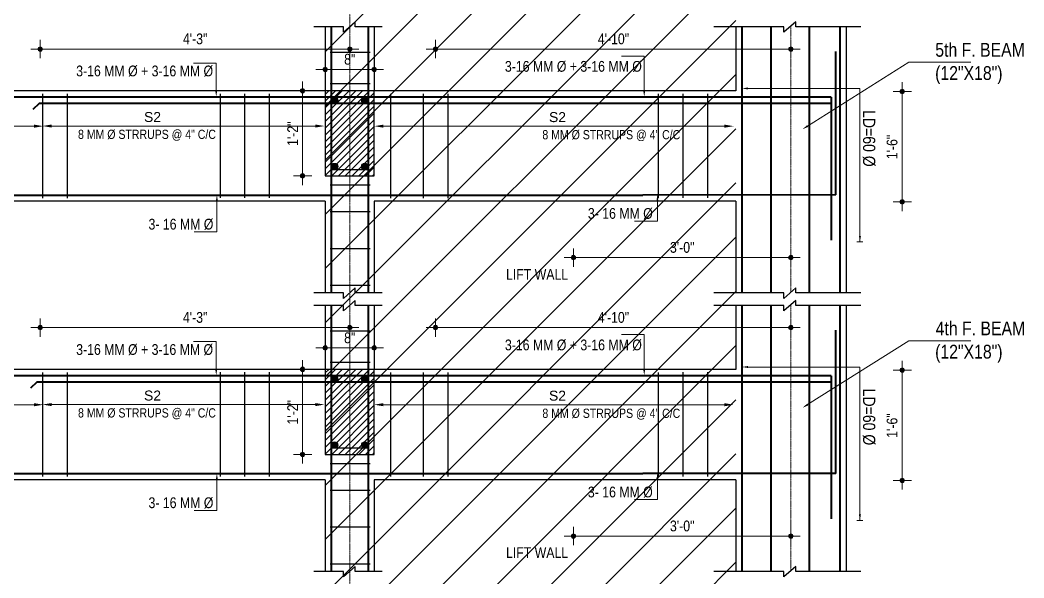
# Model space of a CAD drawing. Header units: inches. Extents: x 57837 to 133168, y 6972 to 27776.
# Drawn here: x 67440 to 68095, y 9098 to 9462 of the extents above; entities that cross this region are included whole.
import ezdxf

# ---------------------------------------------------------------- set-up
doc = ezdxf.new("R2010")
doc.units = ezdxf.units.IN
doc.header["$MEASUREMENT"] = 0
doc.linetypes.add('CENTER', pattern=[2, 1.25, -0.25, 0.25, -0.25])
doc.linetypes.add('CENTER2', pattern=[1.125, 0.75, -0.125, 0.125, -0.125])
for name, color, linetype, lineweight in [('CENTER', 9, 'CENTER', 5), ('DIM', 2, 'Continuous', 13), ('HACTH', 153, 'Continuous', 5), ('ROD', 1, 'Continuous', 40), ('STIRRUPS', 4, 'Continuous', 30)]:
    doc.layers.add(name, color=color, linetype=linetype, lineweight=lineweight)
for name, color, linetype in [('elevation', 3, 'Continuous'), ('text', 255, 'Continuous'), ('walls', 32, 'Continuous')]:
    doc.layers.add(name, color=color, linetype=linetype)
doc.styles.add('Arial', font='arial.ttf', dxfattribs={"height": 6.5})
doc.styles.get("Standard").update_dxf_attribs({"font": 'ARIALN.TTF', "height": 7})

msp = doc.modelspace()

# ---------------------------------------------------------------- hatches: boundary and pattern name
at = {"lineweight": 13}
h = msp.add_hatch(color=256, dxfattribs=at)
edge = h.paths.add_edge_path()
edge.add_arc((67452.7, 9442.71), 1.42, 0, 360)
h = msp.add_hatch(color=256, dxfattribs=at)
edge = h.paths.add_edge_path()
edge.add_arc((67654.71, 9442.71), 1.42, 0, 360)
h = msp.add_hatch(color=256, dxfattribs=at)
edge = h.paths.add_edge_path()
edge.add_arc((67710.71, 9442.71), 1.42, 0, 360)
h = msp.add_hatch(color=256, dxfattribs=at)
edge = h.paths.add_edge_path()
edge.add_arc((67942.71, 9442.71), 1.42, 0, 360)
h = msp.add_hatch(color=256, dxfattribs=at)
edge = h.paths.add_edge_path()
edge.add_arc((67638.71, 9429.41), 1.42, 0, 360)
h = msp.add_hatch(color=256, dxfattribs=at)
edge = h.paths.add_edge_path()
edge.add_arc((67670.71, 9429.41), 1.42, 0, 360)
h = msp.add_hatch(color=256, dxfattribs=at)
edge = h.paths.add_edge_path()
edge.add_arc((67623.99, 9415.47), 1.42, 0, 360)
h = msp.add_hatch(color=256, dxfattribs=at)
edge = h.paths.add_edge_path()
edge.add_arc((67623.99, 9415.47), 1.42, 0, 360)
h = msp.add_hatch(color=256, dxfattribs=at)
edge = h.paths.add_edge_path()
edge.add_arc((67623.99, 9415.46), 1.42, 0, 360)
h = msp.add_hatch(color=256, dxfattribs=at)
edge = h.paths.add_edge_path()
edge.add_arc((68015.32, 9415.01), 1.42, 0, 360)
h = msp.add_hatch(color=256, dxfattribs=at)
edge = h.paths.add_edge_path()
edge.add_arc((67623.99, 9359.95), 1.42, 0, 360)
h = msp.add_hatch(color=256, dxfattribs=at)
edge = h.paths.add_edge_path()
edge.add_arc((67623.99, 9359.95), 1.42, 0, 360)
h = msp.add_hatch(color=256, dxfattribs=at)
edge = h.paths.add_edge_path()
edge.add_arc((67623.99, 9359.94), 1.42, 0, 360)
h = msp.add_hatch(color=256, dxfattribs=at)
edge = h.paths.add_edge_path()
edge.add_arc((68015.32, 9343.01), 1.42, 0, 360)
h = msp.add_hatch(color=256, dxfattribs=at)
edge = h.paths.add_edge_path()
edge.add_arc((67800.71, 9306.65), 1.42, 0, 360)
h = msp.add_hatch(color=256, dxfattribs=at)
edge = h.paths.add_edge_path()
edge.add_arc((67942.71, 9306.65), 1.42, 0, 360)
h = msp.add_hatch(color=256, dxfattribs=at)
edge = h.paths.add_edge_path()
edge.add_arc((67452.7, 9260.97), 1.42, 0, 360)
h = msp.add_hatch(color=256, dxfattribs=at)
edge = h.paths.add_edge_path()
edge.add_arc((67654.71, 9260.97), 1.42, 0, 360)
h = msp.add_hatch(color=256, dxfattribs=at)
edge = h.paths.add_edge_path()
edge.add_arc((67710.71, 9260.97), 1.42, 0, 360)
h = msp.add_hatch(color=256, dxfattribs=at)
edge = h.paths.add_edge_path()
edge.add_arc((67942.71, 9260.97), 1.42, 0, 360)
h = msp.add_hatch(color=256, dxfattribs=at)
edge = h.paths.add_edge_path()
edge.add_arc((67638.71, 9247.67), 1.42, 0, 360)
h = msp.add_hatch(color=256, dxfattribs=at)
edge = h.paths.add_edge_path()
edge.add_arc((67670.71, 9247.67), 1.42, 0, 360)
h = msp.add_hatch(color=256, dxfattribs=at)
edge = h.paths.add_edge_path()
edge.add_arc((67623.99, 9233.73), 1.42, 0, 360)
h = msp.add_hatch(color=256, dxfattribs=at)
edge = h.paths.add_edge_path()
edge.add_arc((67623.99, 9233.73), 1.42, 0, 360)
h = msp.add_hatch(color=256, dxfattribs=at)
edge = h.paths.add_edge_path()
edge.add_arc((67623.99, 9233.72), 1.42, 0, 360)
h = msp.add_hatch(color=256, dxfattribs=at)
edge = h.paths.add_edge_path()
edge.add_arc((68015.32, 9233.28), 1.42, 0, 360)
h = msp.add_hatch(color=256, dxfattribs=at)
edge = h.paths.add_edge_path()
edge.add_arc((67623.99, 9178.21), 1.42, 0, 360)
h = msp.add_hatch(color=256, dxfattribs=at)
edge = h.paths.add_edge_path()
edge.add_arc((67623.99, 9178.21), 1.42, 0, 360)
h = msp.add_hatch(color=256, dxfattribs=at)
edge = h.paths.add_edge_path()
edge.add_arc((67623.99, 9178.21), 1.42, 0, 360)
h = msp.add_hatch(color=256, dxfattribs=at)
edge = h.paths.add_edge_path()
edge.add_arc((68015.32, 9161.28), 1.42, 0, 360)
h = msp.add_hatch(color=256, dxfattribs=at)
edge = h.paths.add_edge_path()
edge.add_arc((67800.71, 9124.92), 1.42, 0, 360)
h = msp.add_hatch(color=256, dxfattribs=at)
edge = h.paths.add_edge_path()
edge.add_arc((67942.71, 9124.92), 1.42, 0, 360)
at = {"layer": 'HACTH'}
h = msp.add_hatch(color=1, dxfattribs=at)
edge = h.paths.add_edge_path()
edge.add_arc((67644.79, 9409.16), 2.08, 0, 360)
h = msp.add_hatch(color=1, dxfattribs=at)
edge = h.paths.add_edge_path()
edge.add_arc((67664.63, 9409.18), 2.08, 0, 360)
h = msp.add_hatch(color=1, dxfattribs=at)
edge = h.paths.add_edge_path()
edge.add_arc((67644.79, 9366.02), 2.08, 0, 360)
h = msp.add_hatch(color=1, dxfattribs=at)
edge = h.paths.add_edge_path()
edge.add_arc((67664.63, 9366.04), 2.08, 0, 360)
h = msp.add_hatch(color=1, dxfattribs=at)
edge = h.paths.add_edge_path()
edge.add_arc((67644.79, 9227.42), 2.08, 0, 360)
h = msp.add_hatch(color=1, dxfattribs=at)
edge = h.paths.add_edge_path()
edge.add_arc((67664.63, 9227.44), 2.08, 0, 360)
h = msp.add_hatch(color=1, dxfattribs=at)
edge = h.paths.add_edge_path()
edge.add_arc((67644.79, 9184.29), 2.08, 0, 360)
h = msp.add_hatch(color=1, dxfattribs=at)
edge = h.paths.add_edge_path()
edge.add_arc((67664.63, 9184.31), 2.08, 0, 360)

# ---------------------------------------------------------------- linework, layer by layer
for p, q in [((67638.71, 9457.22), (67638.71, 9415.46)), ((67670.71, 9457.22), (67670.71, 9415.46)), ((67906.71, 9457.22), (67906.71, 9415.46)), ((67978.71, 9457.59), (67978.71, 9343.46)), ((67978.71, 9457.59), (67978.71, 9415.46)), ((67978.71, 9457.22), (67978.71, 9415.46)), ((67858.84, 9415.46), (67022.71, 9415.46)), ((67670.71, 9415.47), (67638.71, 9415.47)), ((67638.71, 9415.47), (67638.71, 9359.95)), ((67670.71, 9359.95), (67670.71, 9415.47)), ((67906.71, 9415.46), (67858.84, 9415.46)), ((67638.71, 9359.95), (67670.71, 9359.95)), ((67638.71, 9343.46), (67022.71, 9343.46)), ((67638.71, 9343.46), (67638.71, 9283.61)), ((67906.71, 9343.46), (67670.71, 9343.46)), ((67670.71, 9343.46), (67670.71, 9283.61)), ((67906.71, 9343.46), (67906.71, 9283.61)), ((67978.71, 9343.46), (67978.71, 9283.61)), ((67638.71, 9275.48), (67638.71, 9233.72)), ((67670.71, 9275.48), (67670.71, 9233.72)), ((67906.71, 9275.48), (67906.71, 9233.72)), ((67978.71, 9275.85), (67978.71, 9161.72)), ((67978.71, 9275.85), (67978.71, 9233.72)), ((67978.71, 9275.48), (67978.71, 9233.72)), ((67858.84, 9233.72), (67022.71, 9233.72)), ((67670.71, 9233.73), (67638.71, 9233.73)), ((67638.71, 9233.73), (67638.71, 9178.21)), ((67670.71, 9178.21), (67670.71, 9233.73)), ((67906.71, 9233.72), (67858.84, 9233.72)), ((67638.71, 9178.21), (67670.71, 9178.21)), ((67638.71, 9161.72), (67022.71, 9161.72)), ((67638.71, 9161.72), (67638.71, 9101.87)), ((67906.71, 9161.72), (67670.71, 9161.72)), ((67670.71, 9161.72), (67670.71, 9101.87)), ((67906.71, 9161.72), (67906.71, 9101.87)), ((67978.71, 9161.72), (67978.71, 9101.87))]:
    msp.add_line(p, q)
at = {"lineweight": 13}
for p, q in [((67452.7, 9436.71), (67452.7, 9448.71)), ((67654.71, 9448.71), (67654.71, 9436.71)), ((67710.71, 9436.71), (67710.71, 9448.71)), ((67942.71, 9448.71), (67942.71, 9436.71)), ((67458.7, 9442.71), (67446.7, 9442.71)), ((67648.71, 9442.71), (67660.71, 9442.71)), ((67716.71, 9442.71), (67704.71, 9442.71)), ((67936.71, 9442.71), (67948.71, 9442.71)), ((67638.71, 9423.41), (67638.71, 9435.41)), ((67670.71, 9435.41), (67670.71, 9423.41)), ((67644.71, 9429.41), (67632.71, 9429.41)), ((67664.71, 9429.41), (67676.71, 9429.41)), ((67617.99, 9415.47), (67629.99, 9415.47)), ((67617.99, 9415.47), (67629.99, 9415.47)), ((67617.99, 9415.46), (67629.99, 9415.46)), ((67623.99, 9409.47), (67623.99, 9421.47)), ((67623.99, 9409.47), (67623.99, 9421.47)), ((67623.99, 9409.46), (67623.99, 9421.46)), ((68015.32, 9409.01), (68015.32, 9421.01)), ((68009.32, 9415.01), (68021.32, 9415.01)), ((67623.99, 9365.95), (67623.99, 9353.95)), ((67623.99, 9365.95), (67623.99, 9353.95)), ((67623.99, 9365.94), (67623.99, 9353.94)), ((67629.99, 9359.95), (67617.99, 9359.95)), ((67629.99, 9359.95), (67617.99, 9359.95)), ((67629.99, 9359.94), (67617.99, 9359.94)), ((68021.32, 9343.01), (68009.32, 9343.01)), ((68015.32, 9349.01), (68015.32, 9337.01)), ((67800.71, 9300.65), (67800.71, 9312.65)), ((67942.71, 9312.65), (67942.71, 9300.65)), ((67806.71, 9306.65), (67794.71, 9306.65)), ((67936.71, 9306.65), (67948.71, 9306.65)), ((67452.7, 9254.97), (67452.7, 9266.97)), ((67654.71, 9266.97), (67654.71, 9254.97)), ((67710.71, 9254.97), (67710.71, 9266.97)), ((67942.71, 9266.97), (67942.71, 9254.97)), ((67458.7, 9260.97), (67446.7, 9260.97)), ((67648.71, 9260.97), (67660.71, 9260.97)), ((67716.71, 9260.97), (67704.71, 9260.97)), ((67936.71, 9260.97), (67948.71, 9260.97)), ((67638.71, 9241.67), (67638.71, 9253.67)), ((67670.71, 9253.67), (67670.71, 9241.67)), ((67644.71, 9247.67), (67632.71, 9247.67)), ((67664.71, 9247.67), (67676.71, 9247.67)), ((67623.99, 9227.73), (67623.99, 9239.73)), ((67623.99, 9227.73), (67623.99, 9239.73)), ((67623.99, 9227.72), (67623.99, 9239.72)), ((68015.32, 9227.28), (68015.32, 9239.28)), ((67617.99, 9233.73), (67629.99, 9233.73)), ((67617.99, 9233.73), (67629.99, 9233.73)), ((67617.99, 9233.72), (67629.99, 9233.72)), ((68009.32, 9233.28), (68021.32, 9233.28)), ((67623.99, 9184.21), (67623.99, 9172.21)), ((67623.99, 9184.21), (67623.99, 9172.21)), ((67623.99, 9184.21), (67623.99, 9172.21)), ((67629.99, 9178.21), (67617.99, 9178.21)), ((67629.99, 9178.21), (67617.99, 9178.21)), ((67629.99, 9178.21), (67617.99, 9178.21)), ((68015.32, 9167.28), (68015.32, 9155.28)), ((68021.32, 9161.28), (68009.32, 9161.28)), ((67800.71, 9118.92), (67800.71, 9130.92)), ((67942.71, 9130.92), (67942.71, 9118.92)), ((67806.71, 9124.92), (67794.71, 9124.92)), ((67936.71, 9124.92), (67948.71, 9124.92))]:
    msp.add_line(p, q, dxfattribs=at)
for centre in [(67452.7, 9442.71), (67654.71, 9442.71), (67710.71, 9442.71), (67942.71, 9442.71), (67638.71, 9429.41), (67670.71, 9429.41), (67623.99, 9415.47), (67623.99, 9415.47), (67623.99, 9415.46), (68015.32, 9415.01), (67623.99, 9359.95), (67623.99, 9359.95), (67623.99, 9359.94), (68015.32, 9343.01), (67800.71, 9306.65), (67942.71, 9306.65), (67452.7, 9260.97), (67654.71, 9260.97), (67710.71, 9260.97), (67942.71, 9260.97), (67638.71, 9247.67), (67670.71, 9247.67), (67623.99, 9233.73), (67623.99, 9233.73), (67623.99, 9233.72), (68015.32, 9233.28), (67623.99, 9178.21), (67623.99, 9178.21), (67623.99, 9178.21), (68015.32, 9161.28), (67800.71, 9124.92), (67942.71, 9124.92)]:
    msp.add_circle(centre, 1.42, dxfattribs=at)
at = {"layer": 'CENTER', "linetype": 'CENTER2', "lineweight": 5}
for p, q in [((67654.71, 8347.17), (67654.71, 9835.4)), ((67654.71, 8347.17), (67654.71, 9835.4)), ((67942.71, 9457.69), (67942.71, 9284.08)), ((67942.71, 9275.96), (67942.71, 9102.35))]:
    msp.add_line(p, q, dxfattribs=at)
at = {"layer": 'DIM'}
for p, q in [((67456.7, 9442.71), (67650.71, 9442.71)), ((67714.71, 9442.71), (67938.71, 9442.71)), ((67642.71, 9429.41), (67666.71, 9429.41)), ((67623.99, 9411.47), (67623.99, 9363.95)), ((67623.99, 9411.47), (67623.99, 9363.95)), ((67623.99, 9411.46), (67623.99, 9363.94)), ((68015.32, 9411.01), (68015.32, 9347.01)), ((67938.71, 9306.65), (67804.71, 9306.65)), ((67456.7, 9260.97), (67650.71, 9260.97)), ((67714.71, 9260.97), (67938.71, 9260.97)), ((67642.71, 9247.67), (67666.71, 9247.67)), ((67623.99, 9229.73), (67623.99, 9182.21)), ((67623.99, 9229.73), (67623.99, 9182.21)), ((67623.99, 9229.72), (67623.99, 9182.21)), ((68015.32, 9229.28), (68015.32, 9165.28)), ((67938.71, 9124.92), (67804.71, 9124.92))]:
    msp.add_line(p, q, dxfattribs=at)
at = {"layer": 'DIM', "ltscale": 3, "extrusion": (0, 0, -1)}
for p, q in [((67846.95, 9438.08), (67832.11, 9438.08)), ((67846.95, 9415.58), (67846.95, 9438.08)), ((67914.71, 9416.99), (67987.73, 9416.99)), ((67987.73, 9416.99), (67987.73, 9316.82)), ((67568.02, 9343.49), (67568.02, 9323.48)), ((67568.02, 9323.48), (67553.19, 9323.48)), ((67846.95, 9256.35), (67832.11, 9256.35)), ((67846.95, 9233.84), (67846.95, 9256.35)), ((67914.71, 9235.25), (67987.73, 9235.25)), ((67987.73, 9235.25), (67987.73, 9135.08)), ((67568.02, 9161.75), (67568.02, 9141.74)), ((67568.02, 9141.74), (67553.19, 9141.74))]:
    msp.add_line(p, q, dxfattribs=at)
at = {"layer": 'DIM', "ltscale": 3}
for p, q in [((67567.59, 9433.58), (67552.75, 9433.58)), ((67567.59, 9415.58), (67567.59, 9433.58)), ((67855.53, 9343.49), (67855.53, 9330.48)), ((67987.73, 9320.82), (67987.73, 9338.06)), ((67855.53, 9330.48), (67840.7, 9330.48)), ((67989.61, 9316.82), (67985.72, 9316.82)), ((67567.59, 9251.85), (67552.75, 9251.85)), ((67567.59, 9233.84), (67567.59, 9251.85)), ((67855.53, 9161.75), (67855.53, 9148.74)), ((67987.73, 9139.08), (67987.73, 9156.33)), ((67855.53, 9148.74), (67840.7, 9148.74)), ((67989.61, 9135.08), (67985.72, 9135.08))]:
    msp.add_line(p, q, dxfattribs=at)
at = {"layer": 'DIM', "lineweight": 13}
for p, q in [((67953.6, 9392.47), (68019.72, 9434.07)), ((68019.72, 9434.07), (68060.22, 9434.07)), ((67953.6, 9210.74), (68019.72, 9252.33)), ((68019.72, 9252.33), (68060.22, 9252.33))]:
    msp.add_line(p, q, dxfattribs=at)
at = {"layer": 'DIM', "lineweight": 9}
for p, q in [((67448.71, 9392.38), (67200.71, 9392.38)), ((67632.21, 9392.47), (67460.21, 9392.47)), ((67899.33, 9392.38), (67676.71, 9392.38)), ((67448.71, 9210.65), (67200.71, 9210.65)), ((67632.21, 9210.73), (67460.21, 9210.73)), ((67899.33, 9210.65), (67676.71, 9210.65))]:
    msp.add_line(p, q, dxfattribs=at)
at = {"layer": 'DIM', "ltscale": 3}
for points in [[(67568.25, 9415.58), (67567.59, 9411.58), (67566.92, 9415.58)], [(67854.87, 9343.49), (67855.53, 9347.49), (67856.2, 9343.49)], [(67988.4, 9320.82), (67987.73, 9316.82), (67987.07, 9320.82)], [(67568.25, 9233.84), (67567.59, 9229.84), (67566.92, 9233.84)], [(67854.87, 9161.75), (67855.53, 9165.75), (67856.2, 9161.75)], [(67988.4, 9139.08), (67987.73, 9135.08), (67987.07, 9139.08)]]:
    msp.add_solid(points, dxfattribs=at)
at = {"layer": 'DIM', "ltscale": 3, "extrusion": (0, 0, -1)}
for points in [[(-67846.28, 9415.58), (-67846.95, 9411.58), (-67847.62, 9415.58)], [(-67914.71, 9417.66), (-67910.71, 9416.99), (-67914.71, 9416.32)], [(-67568.69, 9343.49), (-67568.02, 9347.49), (-67567.36, 9343.49)], [(-67846.28, 9233.84), (-67846.95, 9229.84), (-67847.62, 9233.84)], [(-67914.71, 9235.92), (-67910.71, 9235.25), (-67914.71, 9234.59)], [(-67568.69, 9161.75), (-67568.02, 9165.75), (-67567.36, 9161.75)]]:
    msp.add_solid(points, dxfattribs=at)
at = {"layer": 'DIM'}
for points in [[(67448.71, 9393.38), (67448.71, 9391.38), (67454.71, 9392.38)], [(67460.21, 9393.47), (67460.21, 9391.47), (67454.21, 9392.47)], [(67632.21, 9393.47), (67632.21, 9391.47), (67638.21, 9392.47)], [(67676.71, 9393.38), (67676.71, 9391.38), (67670.71, 9392.38)], [(67899.33, 9393.38), (67899.33, 9391.38), (67905.33, 9392.38)], [(67448.71, 9211.65), (67448.71, 9209.65), (67454.71, 9210.65)], [(67460.21, 9211.73), (67460.21, 9209.73), (67454.21, 9210.73)], [(67632.21, 9211.73), (67632.21, 9209.73), (67638.21, 9210.73)], [(67676.71, 9211.65), (67676.71, 9209.65), (67670.71, 9210.65)], [(67899.33, 9211.65), (67899.33, 9209.65), (67905.33, 9210.65)]]:
    msp.add_solid(points, dxfattribs=at)
at = {"layer": 'DIM', "lineweight": 13}
for points in [[(67953.96, 9391.91), (67950.22, 9390.34), (67953.25, 9393.04)], [(67953.96, 9210.17), (67950.22, 9208.61), (67953.25, 9211.3)]]:
    msp.add_solid(points, dxfattribs=at)
at = {"layer": 'elevation'}
for p, q in [((67978.71, 9457.59), (67978.71, 9415.83)), ((67978.71, 9457.22), (67978.71, 9415.46)), ((67978.71, 9275.85), (67978.71, 9234.09)), ((67978.71, 9275.48), (67978.71, 9233.72))]:
    msp.add_line(p, q, dxfattribs=at)
at = {"layer": 'HACTH'}
for p, q in [((67638.71, 9440.87), (67906.71, 9708.87)), ((67638.71, 9405.52), (67906.71, 9673.52)), ((67638.71, 9370.16), (67906.71, 9638.16)), ((67638.71, 9334.81), (67906.71, 9602.81)), ((67638.71, 9299.45), (67906.71, 9567.45)), ((67638.71, 9264.1), (67906.71, 9532.1)), ((67638.71, 9228.74), (67906.71, 9496.74)), ((67638.71, 9193.39), (67906.71, 9461.39)), ((67638.71, 9158.03), (67906.71, 9426.03)), ((67638.71, 9413.13), (67641.05, 9415.47)), ((67638.71, 9408.71), (67645.47, 9415.47)), ((67638.71, 9404.29), (67649.89, 9415.47)), ((67638.71, 9399.87), (67654.31, 9415.47)), ((67638.71, 9395.45), (67658.73, 9415.47)), ((67638.71, 9391.03), (67663.15, 9415.47)), ((67638.71, 9386.61), (67667.57, 9415.47)), ((67638.71, 9382.19), (67670.71, 9414.19)), ((67638.71, 9377.77), (67670.71, 9409.77)), ((67638.71, 9373.35), (67670.71, 9405.35)), ((67638.71, 9368.93), (67670.71, 9400.93)), ((67638.71, 9364.51), (67670.71, 9396.51)), ((67638.71, 9360.09), (67670.71, 9392.09)), ((67638.71, 9122.67), (67906.71, 9390.67)), ((67642.99, 9359.95), (67670.71, 9387.67)), ((67647.41, 9359.95), (67670.71, 9383.25)), ((67651.83, 9359.95), (67670.71, 9378.83)), ((67656.24, 9359.95), (67670.71, 9374.41)), ((67660.66, 9359.95), (67670.71, 9370)), ((67665.08, 9359.95), (67670.71, 9365.58)), ((67669.5, 9359.95), (67670.71, 9361.16)), ((67638.71, 9087.32), (67906.71, 9355.32)), ((67638.71, 9051.96), (67906.71, 9319.96)), ((67638.71, 9016.61), (67906.71, 9284.61)), ((67638.71, 8981.25), (67906.71, 9249.25)), ((67638.71, 9231.39), (67641.05, 9233.73)), ((67638.71, 9226.97), (67645.47, 9233.73)), ((67638.71, 9222.55), (67649.89, 9233.73)), ((67638.71, 9218.13), (67654.31, 9233.73)), ((67638.71, 9213.71), (67658.73, 9233.73)), ((67638.71, 9209.29), (67663.15, 9233.73)), ((67638.71, 9204.87), (67667.57, 9233.73)), ((67638.71, 9200.45), (67670.71, 9232.45)), ((67638.71, 9196.04), (67670.71, 9228.04)), ((67638.71, 9191.62), (67670.71, 9223.62)), ((67638.71, 9187.2), (67670.71, 9219.2)), ((67638.71, 9182.78), (67670.71, 9214.78)), ((67638.71, 8945.9), (67906.71, 9213.9)), ((67638.71, 9178.36), (67670.71, 9210.36)), ((67642.99, 9178.21), (67670.71, 9205.94)), ((67647.41, 9178.21), (67670.71, 9201.52)), ((67651.83, 9178.21), (67670.71, 9197.1)), ((67656.24, 9178.21), (67670.71, 9192.68)), ((67660.66, 9178.21), (67670.71, 9188.26)), ((67665.08, 9178.21), (67670.71, 9183.84)), ((67669.5, 9178.21), (67670.71, 9179.42)), ((67638.71, 8910.54), (67906.71, 9178.54)), ((67638.71, 8875.19), (67906.71, 9143.19)), ((67638.71, 8839.83), (67906.71, 9107.83))]:
    msp.add_line(p, q, dxfattribs=at)
at = {"layer": 'ROD'}
for p, q in [((67642.71, 9457.22), (67642.71, 9283.61)), ((67666.71, 9457.22), (67666.71, 9283.61)), ((67910.71, 9457.22), (67910.71, 9283.61)), ((67929.6, 9457.2), (67929.6, 9283.58)), ((67954.6, 9457.2), (67954.6, 9283.58)), ((67974.71, 9457.22), (67974.71, 9283.61)), ((67971.99, 9347.6), (67971.99, 9441.04)), ((67968.96, 9411.26), (66986.71, 9411.26)), ((67968.99, 9411.26), (67968.99, 9318.04)), ((67451.99, 9407.06), (67447.9, 9403.15)), ((67968.96, 9407.06), (67451.99, 9407.06)), ((66986.71, 9347.45), (67846.14, 9347.45)), ((67971.99, 9347.6), (67846.14, 9347.45)), ((67642.71, 9275.48), (67642.71, 9101.87)), ((67666.71, 9275.48), (67666.71, 9101.87)), ((67910.71, 9275.48), (67910.71, 9101.87)), ((67929.6, 9275.46), (67929.6, 9101.85)), ((67954.6, 9275.46), (67954.6, 9101.85)), ((67974.71, 9275.48), (67974.71, 9101.87)), ((67971.99, 9165.87), (67971.99, 9259.31)), ((67968.96, 9229.52), (66986.71, 9229.52)), ((67450.49, 9225.32), (67446.4, 9221.41)), ((67968.96, 9225.32), (67450.49, 9225.32)), ((67968.99, 9229.52), (67968.99, 9136.3)), ((66986.71, 9165.71), (67846.14, 9165.71)), ((67971.99, 9165.87), (67846.14, 9165.71))]:
    msp.add_line(p, q, dxfattribs=at)
at = {"layer": 'STIRRUPS'}
for p, q in [((67641.99, 9440.61), (67667.99, 9440.61)), ((67641.99, 9420.11), (67667.99, 9420.11)), ((67454.21, 9413.5), (67454.21, 9345.5)), ((67454.21, 9413.5), (67454.21, 9345.5)), ((67470.21, 9413.5), (67470.21, 9345.5)), ((67570.11, 9413.53), (67570.11, 9345.53)), ((67586.11, 9413.53), (67586.11, 9345.53)), ((67602.11, 9413.53), (67602.11, 9345.65)), ((67602.11, 9413.53), (67602.11, 9345.65)), ((67642.71, 9411.24), (67666.71, 9411.26)), ((67642.71, 9363.94), (67642.71, 9411.24)), ((67666.71, 9411.26), (67666.71, 9363.96)), ((67681.25, 9413.5), (67681.25, 9345.5)), ((67681.25, 9413.5), (67681.25, 9345.5)), ((67702.71, 9413.5), (67702.71, 9345.5)), ((67702.71, 9413.5), (67702.71, 9345.5)), ((67718.71, 9413.5), (67718.71, 9345.5)), ((67856.14, 9413.5), (67856.14, 9345.5)), ((67872.14, 9413.53), (67872.14, 9345.53)), ((67888.14, 9413.53), (67888.14, 9345.53)), ((67666.71, 9363.96), (67642.71, 9363.94)), ((67641.99, 9354.11), (67667.99, 9354.11)), ((67641.99, 9336.61), (67667.99, 9336.61)), ((67641.99, 9312.61), (67667.99, 9312.61)), ((67641.99, 9288.61), (67667.99, 9288.61)), ((67641.99, 9258.87), (67667.99, 9258.87)), ((67641.99, 9238.37), (67667.99, 9238.37)), ((67454.21, 9231.77), (67454.21, 9163.77)), ((67454.21, 9231.77), (67454.21, 9163.77)), ((67470.21, 9231.77), (67470.21, 9163.77)), ((67570.11, 9231.8), (67570.11, 9163.8)), ((67586.11, 9231.8), (67586.11, 9163.8)), ((67602.11, 9231.8), (67602.11, 9163.92)), ((67602.11, 9231.8), (67602.11, 9163.92)), ((67681.25, 9231.77), (67681.25, 9163.77)), ((67681.25, 9231.77), (67681.25, 9163.77)), ((67702.71, 9231.77), (67702.71, 9163.77)), ((67702.71, 9231.77), (67702.71, 9163.77)), ((67718.71, 9231.77), (67718.71, 9163.77)), ((67856.14, 9231.77), (67856.14, 9163.77)), ((67872.14, 9231.8), (67872.14, 9163.8)), ((67888.14, 9231.8), (67888.14, 9163.8)), ((67642.71, 9229.5), (67666.71, 9229.52)), ((67642.71, 9182.21), (67642.71, 9229.5)), ((67666.71, 9229.52), (67666.71, 9182.22)), ((67666.71, 9182.22), (67642.71, 9182.21)), ((67641.99, 9172.37), (67667.99, 9172.37)), ((67641.99, 9154.87), (67667.99, 9154.87)), ((67641.99, 9130.87), (67667.99, 9130.87)), ((67641.99, 9106.87), (67667.99, 9106.87))]:
    msp.add_line(p, q, dxfattribs=at)
at = {"layer": 'STIRRUPS', "color": 1}
for centre in [(67644.79, 9409.16), (67664.63, 9409.18), (67644.79, 9366.02), (67664.63, 9366.04), (67644.79, 9227.42), (67664.63, 9227.44), (67644.79, 9184.29), (67664.63, 9184.31)]:
    msp.add_circle(centre, 2.08, dxfattribs=at)
at = {"layer": 'walls', "color": 6}
for p, q in [((67650.59, 9457.22), (67631.33, 9457.22)), ((67658.37, 9460.46), (67650.59, 9453.66)), ((67650.59, 9453.66), (67650.59, 9457.22)), ((67658.37, 9457.22), (67658.37, 9460.46)), ((67675.89, 9457.22), (67658.37, 9457.22)), ((67938.09, 9457.22), (67892.33, 9457.22)), ((67945.87, 9460.46), (67938.09, 9453.66)), ((67938.09, 9453.66), (67938.09, 9457.22)), ((67945.87, 9457.22), (67945.87, 9460.46)), ((67988.39, 9457.22), (67945.87, 9457.22)), ((67658.37, 9286.84), (67650.59, 9280.05)), ((67658.37, 9283.61), (67658.37, 9286.84)), ((67945.87, 9286.84), (67938.09, 9280.05)), ((67945.87, 9283.61), (67945.87, 9286.84)), ((67650.59, 9283.61), (67631.33, 9283.61)), ((67650.59, 9280.05), (67650.59, 9283.61)), ((67658.37, 9278.72), (67650.59, 9271.93)), ((67675.89, 9283.61), (67658.37, 9283.61)), ((67658.37, 9275.48), (67658.37, 9278.72)), ((67938.09, 9283.61), (67892.33, 9283.61)), ((67938.09, 9280.05), (67938.09, 9283.61)), ((67945.87, 9278.72), (67938.09, 9271.93)), ((67988.39, 9283.61), (67945.87, 9283.61)), ((67945.87, 9275.48), (67945.87, 9278.72)), ((67650.59, 9275.48), (67631.33, 9275.48)), ((67650.59, 9271.93), (67650.59, 9275.48)), ((67675.89, 9275.48), (67658.37, 9275.48)), ((67938.09, 9275.48), (67892.33, 9275.48)), ((67938.09, 9271.93), (67938.09, 9275.48)), ((67988.39, 9275.48), (67945.87, 9275.48)), ((67650.59, 9101.87), (67631.33, 9101.87)), ((67658.37, 9105.11), (67650.59, 9098.31)), ((67650.59, 9098.31), (67650.59, 9101.87)), ((67658.37, 9101.87), (67658.37, 9105.11)), ((67675.89, 9101.87), (67658.37, 9101.87)), ((67938.09, 9101.87), (67892.33, 9101.87)), ((67945.87, 9105.11), (67938.09, 9098.31)), ((67938.09, 9098.31), (67938.09, 9101.87)), ((67945.87, 9101.87), (67945.87, 9105.11)), ((67988.39, 9101.87), (67945.87, 9101.87))]:
    msp.add_line(p, q, dxfattribs=at)

# ---------------------------------------------------------------- texts
at = {"layer": 'DIM'}
for s, p in [('4\'-3"', (67545.86, 9445.84)), ('4\'-10"', (67816.64, 9445.84)), ('8"', (67651.09, 9432.54)), ('3\'-0"', (67863.75, 9309.79)), ('4\'-3"', (67545.86, 9264.1)), ('4\'-10"', (67816.64, 9264.1)), ('8"', (67651.09, 9250.8)), ('3\'-0"', (67863.75, 9128.05))]:
    msp.add_text(s, height=7, dxfattribs=at).set_placement(p)
at = {"layer": 'DIM', "style": 'Arial'}
for p in [(67520.47, 9395.12), (67784.79, 9395.04), (67520.47, 9213.39), (67784.79, 9213.31)]:
    msp.add_text('S2', height=6.5, dxfattribs=at).set_placement(p)
at = {"layer": 'DIM'}
for s, p in [('1\'-2"', (67620.98, 9379.48)), ('1\'-2"', (67620.98, 9379.48)), ('1\'-2"', (67620.98, 9379.47)), ('1\'-6"', (68012.18, 9370.79)), ('1\'-2"', (67620.98, 9197.75)), ('1\'-2"', (67620.98, 9197.75)), ('1\'-2"', (67620.98, 9197.74)), ('1\'-6"', (68012.18, 9189.05))]:
    msp.add_text(s, height=7, rotation=90, dxfattribs=at).set_placement(p)
at = {"layer": 'text'}
for s, height, p in [('5th F. BEAM', 9, (68036.9, 9437.68)), ('3-16 MM Ø + 3-16 MM Ø', 7, (67756.03, 9427.9)), ('3-16 MM Ø + 3-16 MM Ø', 7, (67476.2, 9424.9)), ('(12"X18")', 9, (68036.82, 9422.53)), ('8 MM Ø STRRUPS @ 4" C/C', 6, (67477.4, 9384.06)), ('8 MM Ø STRRUPS @ 4" C/C', 6, (67780.48, 9383.8)), ('3- 16 MM Ø', 7, (67810.18, 9331.94)), ('3- 16 MM Ø', 7, (67523.4, 9324.94)), ('LIFT WALL', 7, (67756.75, 9292.17)), ('4th F. BEAM', 9, (68037.17, 9255.92)), ('3-16 MM Ø + 3-16 MM Ø', 7, (67756.03, 9246.16)), ('3-16 MM Ø + 3-16 MM Ø', 7, (67476.2, 9243.16)), ('(12"X18")', 9, (68036.82, 9240.76)), ('8 MM Ø STRRUPS @ 4" C/C', 6, (67477.4, 9202.32)), ('8 MM Ø STRRUPS @ 4" C/C', 6, (67780.48, 9202.06)), ('3- 16 MM Ø', 7, (67810.18, 9150.2)), ('3- 16 MM Ø', 7, (67523.4, 9143.2)), ('LIFT WALL', 7, (67756.75, 9110.67))]:
    msp.add_text(s, height=height, dxfattribs=at).set_placement(p)
for p in [(67989.75, 9402.85), (67989.75, 9221.11)]:
    msp.add_text('LD=60 Ø', height=8, rotation=270, dxfattribs=at).set_placement(p)

doc.saveas('drawing.dxf')
